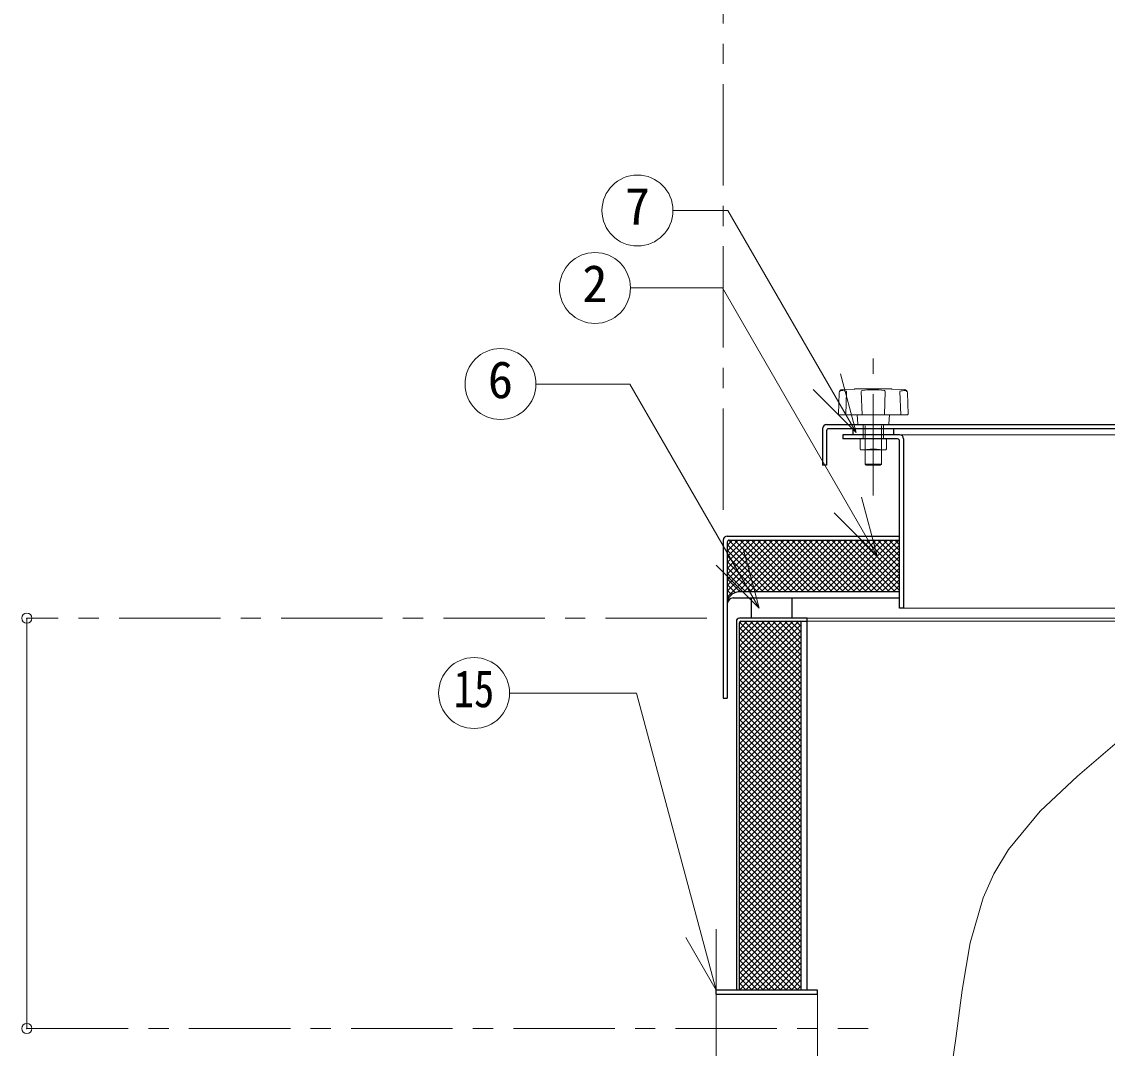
# Model space of a CAD drawing. Units: millimetres at full size, sheet at 1:10; details may follow other scales. Extents: x -2123 to 1927, y -1358 to 1452.
# Drawn here: x -750 to -215, y -346 to 161 of the extents above; entities that cross this region are included whole.
import ezdxf
from ezdxf.enums import TextEntityAlignment as Align

# ---------------------------------------------------------------- set-up
doc = ezdxf.new("R2010")
doc.units = ezdxf.units.MM
doc.header["$LTSCALE"] = 10
doc.header["$PDMODE"] = 32
doc.header["$PDSIZE"] = 5
doc.linetypes.add('CHAIN1', pattern=[8, 5, -1, 1, -1])
doc.linetypes.add('DASHED1', pattern=[1.8, 1.2, -0.6])
doc.layers.add('0-0', color=7, linetype='Continuous', lineweight=18)
doc.styles.add('ＭＳ ゴシック', font='')
doc.styles.get('ＭＳ ゴシック').set_extended_font_data('MS Gothic')

msp = doc.modelspace()

# ---------------------------------------------------------------- linework, layer by layer
at = {"layer": '0-0', "color": 4, "linetype": 'CHAIN1', "lineweight": 9}
for p, q in [((-404.3, -80.09), (-404.3, 206.91)), ((-330.3, -73.09), (-330.3, -5.49)), ((-412.3, -133.59), (-747.8, -133.59)), ((-747.8, -336.09), (-332.8, -336.09))]:
    msp.add_line(p, q, dxfattribs=at)
at = {"layer": '0-0'}
for p, q in [((-404.61, 29.37), (-450.05, 29.37)), ((-328.32, -102.77), (-404.61, 29.37)), ((-338.73, -41.93), (-346.49, -12.95)), ((-450.39, -18.05), (-496.65, -18.05)), ((-386.54, -128.63), (-450.39, -18.05)), ((-338.73, -41.93), (-359.94, -20.72)), ((-328.32, -102.77), (-336.08, -73.79)), ((-328.32, -102.77), (-349.53, -81.55)), ((-386.54, -128.63), (-394.31, -99.66)), ((-386.54, -128.63), (-407.76, -107.42)), ((-447.04, -170.52), (-509.66, -170.52)), ((-407.75, -317.13), (-447.04, -170.52)), ((-407.75, -317.13), (-407.75, -287.13)), ((-407.75, -317.13), (-422.75, -291.15)), ((-407.8, -319.09), (-407.8, -353.09)), ((-357.8, -319.09), (-357.8, -353.09))]:
    msp.add_line(p, q, dxfattribs=at)
at = {"layer": '0-0', "color": 4, "lineweight": 9}
for p, q in [((-339.71, -20.5), (-345.62, -20.81)), ((-321.31, -20.49), (-339.29, -20.49)), ((-320.89, -20.5), (-314.98, -20.81)), ((-347.47, -32.87), (-347.13, -22.36)), ((-343.85, -33.29), (-343.46, -21.65)), ((-335.78, -33.29), (-336.17, -21.65)), ((-324.82, -33.29), (-324.43, -21.65)), ((-316.75, -33.29), (-317.14, -21.65)), ((-313.13, -32.87), (-313.47, -22.36)), ((-347.07, -33.29), (-313.53, -33.29)), ((-337.93, -37.72), (-338.3, -33.29)), ((-322.67, -37.72), (-322.3, -33.29)), ((-336.8, -45.39), (-336.8, -50.09)), ((-330.3, -45.39), (-330.3, -50.09)), ((-323.8, -45.39), (-323.8, -50.09)), ((-131.23, -43.09), (-317.3, -43.09)), ((-334.3, -50.59), (-334.3, -57.59)), ((-326.3, -50.59), (-326.3, -57.59)), ((-324.05, -50.59), (-323.8, -50.09)), ((-333.8, -58.09), (-334.3, -57.59)), ((-326.3, -57.59), (-334.3, -57.59)), ((-333.8, -58.09), (-326.8, -58.09)), ((-326.3, -57.59), (-326.8, -58.09)), ((-402.3, -123.16), (-374.23, -95.09)), ((-402.3, -120.33), (-377.06, -95.09)), ((-402.3, -117.5), (-379.89, -95.09)), ((-402.3, -114.67), (-382.72, -95.09)), ((-402.3, -111.84), (-385.54, -95.09)), ((-402.3, -109.02), (-388.37, -95.09)), ((-402.3, -106.19), (-391.2, -95.09)), ((-402.3, -103.36), (-394.03, -95.09)), ((-402.3, -100.53), (-396.86, -95.09)), ((-402.3, -97.7), (-399.69, -95.09)), ((-401.55, -95.12), (-376.09, -120.59)), ((-398.76, -95.09), (-373.26, -120.59)), ((-396.94, -120.62), (-371.4, -95.09)), ((-395.93, -95.09), (-370.43, -120.59)), ((-394.07, -120.59), (-368.57, -95.09)), ((-393.1, -95.09), (-367.6, -120.59)), ((-391.25, -120.59), (-365.75, -95.09)), ((-390.27, -95.09), (-364.77, -120.59)), ((-388.42, -120.59), (-362.92, -95.09)), ((-387.44, -95.09), (-361.94, -120.59)), ((-385.59, -120.59), (-360.09, -95.09)), ((-384.62, -95.09), (-359.12, -120.59)), ((-382.76, -120.59), (-357.26, -95.09)), ((-381.79, -95.09), (-356.29, -120.59)), ((-379.93, -120.59), (-354.43, -95.09)), ((-378.96, -95.09), (-353.46, -120.59)), ((-377.1, -120.59), (-351.6, -95.09)), ((-376.13, -95.09), (-350.63, -120.59)), ((-374.27, -120.59), (-348.77, -95.09)), ((-373.3, -95.09), (-347.8, -120.59)), ((-371.45, -120.59), (-345.95, -95.09)), ((-370.47, -95.09), (-344.97, -120.59)), ((-368.62, -120.59), (-343.12, -95.09)), ((-367.65, -95.09), (-342.15, -120.59)), ((-365.79, -120.59), (-340.29, -95.09)), ((-364.82, -95.09), (-339.32, -120.59)), ((-362.96, -120.59), (-337.46, -95.09)), ((-361.99, -95.09), (-336.49, -120.59)), ((-360.13, -120.59), (-334.63, -95.09)), ((-359.16, -95.09), (-333.66, -120.59)), ((-357.3, -120.59), (-331.8, -95.09)), ((-356.33, -95.09), (-330.83, -120.59)), ((-354.48, -120.59), (-328.98, -95.09)), ((-353.5, -95.09), (-328, -120.59)), ((-351.65, -120.59), (-326.15, -95.09)), ((-350.68, -95.09), (-325.18, -120.59)), ((-348.82, -120.59), (-323.32, -95.09)), ((-347.85, -95.09), (-322.35, -120.59)), ((-345.99, -120.59), (-320.49, -95.09)), ((-345.02, -95.09), (-319.52, -120.59)), ((-343.16, -120.59), (-317.66, -95.09)), ((-342.19, -95.09), (-317.3, -119.98)), ((-339.36, -95.09), (-317.3, -117.15)), ((-336.53, -95.09), (-317.3, -114.32)), ((-333.7, -95.09), (-317.3, -111.49)), ((-330.88, -95.09), (-317.3, -108.66)), ((-328.05, -95.09), (-317.3, -105.83)), ((-325.22, -95.09), (-317.3, -103)), ((-322.39, -95.09), (-317.3, -100.18)), ((-319.56, -95.09), (-317.3, -97.35)), ((-402.3, -97.2), (-378.92, -120.59)), ((-402.3, -100.03), (-381.74, -120.59)), ((-340.33, -120.59), (-317.3, -97.55)), ((-337.51, -120.59), (-317.3, -100.38)), ((-402.3, -102.86), (-384.57, -120.59)), ((-402.3, -105.69), (-387.4, -120.59)), ((-334.68, -120.59), (-317.3, -103.21)), ((-331.85, -120.59), (-317.3, -106.04)), ((-402.3, -108.51), (-390.23, -120.59)), ((-402.3, -111.34), (-393.06, -120.59)), ((-329.02, -120.59), (-317.3, -108.87)), ((-326.19, -120.59), (-317.3, -111.7)), ((-402.3, -114.17), (-395.89, -120.59)), ((-402.3, -117), (-398.35, -120.95)), ((-323.36, -120.59), (-317.3, -114.52)), ((-320.53, -120.59), (-317.3, -117.35)), ((-402.3, -119.83), (-400.15, -121.98)), ((-402.3, -122.66), (-401.45, -123.51)), ((-317.71, -120.59), (-317.3, -120.18)), ((-402.3, -125.49), (-402.21, -125.57)), ((-402.3, -125.99), (-402.27, -125.95)), ((-747.8, -133.59), (-747.8, -336.09)), ((-362.8, -133.59), (-154.49, -133.59)), ((-315.3, -128.59), (-152.17, -128.59)), ((-396.3, -164.44), (-366.95, -135.09)), ((-396.3, -161.61), (-369.77, -135.09)), ((-396.3, -158.78), (-372.6, -135.09)), ((-396.3, -155.96), (-375.43, -135.09)), ((-396.3, -136.16), (-395.23, -135.09)), ((-396.3, -138.99), (-392.4, -135.09)), ((-396.3, -141.81), (-389.57, -135.09)), ((-396.3, -144.64), (-386.75, -135.09)), ((-396.3, -147.47), (-383.92, -135.09)), ((-396.3, -150.3), (-381.09, -135.09)), ((-396.3, -153.13), (-378.26, -135.09)), ((-396.3, -167.27), (-365.8, -136.77)), ((-396.3, -138.34), (-365.8, -168.84)), ((-396.25, -135.57), (-365.8, -166.01)), ((-393.9, -135.09), (-365.8, -163.19)), ((-391.07, -135.09), (-365.8, -160.36)), ((-388.24, -135.09), (-365.8, -157.53)), ((-385.42, -135.09), (-365.8, -154.7)), ((-382.59, -135.09), (-365.8, -151.87)), ((-379.76, -135.09), (-365.8, -149.04)), ((-376.93, -135.09), (-365.8, -146.22)), ((-374.1, -135.09), (-365.8, -143.39)), ((-371.27, -135.09), (-365.8, -140.56)), ((-368.44, -135.09), (-365.8, -137.73)), ((-362.8, -135.09), (-155.19, -135.09)), ((-396.3, -170.1), (-365.8, -139.6)), ((-396.3, -141.17), (-365.8, -171.67)), ((-396.3, -172.93), (-365.8, -142.43)), ((-396.3, -144), (-365.8, -174.5)), ((-396.3, -175.76), (-365.8, -145.26)), ((-396.3, -146.83), (-365.8, -177.33)), ((-396.3, -178.58), (-365.8, -148.08)), ((-396.3, -149.66), (-365.8, -180.16)), ((-396.3, -181.41), (-365.8, -150.91)), ((-396.3, -152.49), (-365.8, -182.99)), ((-396.3, -184.24), (-365.8, -153.74)), ((-396.3, -155.31), (-365.8, -185.81)), ((-396.3, -187.07), (-365.8, -156.57)), ((-396.3, -158.14), (-365.8, -188.64)), ((-396.3, -189.9), (-365.8, -159.4)), ((-396.3, -160.97), (-365.8, -191.47)), ((-396.3, -192.73), (-365.8, -162.23)), ((-396.3, -163.8), (-365.8, -194.3)), ((-396.3, -195.55), (-365.8, -165.05)), ((-396.3, -166.63), (-365.8, -197.13)), ((-396.3, -198.38), (-365.8, -167.88)), ((-396.3, -169.46), (-365.8, -199.96)), ((-396.3, -201.21), (-365.8, -170.71)), ((-396.3, -172.28), (-365.8, -202.78)), ((-396.3, -204.04), (-365.8, -173.54)), ((-396.3, -175.11), (-365.8, -205.61)), ((-396.3, -206.87), (-365.8, -176.37)), ((-396.3, -177.94), (-365.8, -208.44)), ((-396.3, -209.7), (-365.8, -179.2)), ((-396.3, -180.77), (-365.8, -211.27)), ((-396.3, -212.52), (-365.8, -182.02)), ((-396.3, -183.6), (-365.8, -214.1)), ((-396.3, -215.35), (-365.8, -184.85)), ((-396.3, -186.43), (-365.8, -216.93)), ((-396.3, -218.18), (-365.8, -187.68)), ((-396.3, -189.25), (-365.8, -219.75)), ((-396.3, -221.01), (-365.8, -190.51)), ((-396.3, -192.08), (-365.8, -222.58)), ((-396.3, -223.84), (-365.8, -193.34)), ((-396.3, -194.91), (-365.8, -225.41)), ((-396.3, -226.67), (-365.8, -196.17)), ((-396.3, -197.74), (-365.8, -228.24)), ((-396.3, -229.5), (-365.8, -199)), ((-396.3, -200.57), (-365.8, -231.07)), ((-396.3, -232.32), (-365.8, -201.82)), ((-396.3, -203.4), (-365.8, -233.9)), ((-396.3, -235.15), (-365.8, -204.65)), ((-396.3, -206.23), (-365.8, -236.73)), ((-396.3, -237.98), (-365.8, -207.48)), ((-396.3, -209.05), (-365.8, -239.55)), ((-396.3, -240.81), (-365.8, -210.31)), ((-396.3, -211.88), (-365.8, -242.38)), ((-396.3, -243.64), (-365.8, -213.14)), ((-396.3, -214.71), (-365.8, -245.21)), ((-396.3, -246.47), (-365.8, -215.97)), ((-396.3, -217.54), (-365.8, -248.04)), ((-396.3, -249.29), (-365.8, -218.79)), ((-396.3, -220.37), (-365.8, -250.87)), ((-396.3, -252.12), (-365.8, -221.62)), ((-396.3, -223.2), (-365.8, -253.7)), ((-396.3, -254.95), (-365.8, -224.45)), ((-396.3, -226.02), (-365.8, -256.52)), ((-396.3, -257.78), (-365.8, -227.28)), ((-396.3, -228.85), (-365.8, -259.35)), ((-396.3, -260.61), (-365.8, -230.11)), ((-396.3, -231.68), (-365.8, -262.18)), ((-396.3, -263.44), (-365.8, -232.94)), ((-396.3, -234.51), (-365.8, -265.01)), ((-396.3, -266.27), (-365.8, -235.77)), ((-396.3, -237.34), (-365.8, -267.84)), ((-396.3, -269.09), (-365.8, -238.59)), ((-396.3, -240.17), (-365.8, -270.67)), ((-396.3, -271.92), (-365.8, -241.42)), ((-396.3, -242.99), (-365.8, -273.49)), ((-396.3, -274.75), (-365.8, -244.25)), ((-396.3, -245.82), (-365.8, -276.32)), ((-396.3, -277.58), (-365.8, -247.08)), ((-396.3, -248.65), (-365.8, -279.15)), ((-396.3, -280.41), (-365.8, -249.91)), ((-396.3, -251.48), (-365.8, -281.98)), ((-396.3, -283.24), (-365.8, -252.74)), ((-396.3, -254.31), (-365.8, -284.81)), ((-396.3, -286.06), (-365.8, -255.56)), ((-396.3, -257.14), (-365.8, -287.64)), ((-396.3, -288.89), (-365.8, -258.39)), ((-396.3, -259.97), (-365.8, -290.47)), ((-396.3, -291.72), (-365.8, -261.22)), ((-396.3, -262.79), (-365.8, -293.29)), ((-396.3, -294.55), (-365.8, -264.05)), ((-396.3, -265.62), (-365.8, -296.12)), ((-396.3, -297.38), (-365.8, -266.88)), ((-396.3, -268.45), (-365.8, -298.95)), ((-396.3, -300.21), (-365.8, -269.71)), ((-396.3, -271.28), (-365.8, -301.78)), ((-396.3, -303.03), (-365.8, -272.53)), ((-396.3, -274.11), (-365.8, -304.61)), ((-396.3, -305.86), (-365.8, -275.36)), ((-396.3, -276.94), (-365.8, -307.44)), ((-396.3, -308.69), (-365.8, -278.19)), ((-396.3, -279.76), (-365.8, -310.26)), ((-396.3, -311.52), (-365.8, -281.02)), ((-396.3, -282.59), (-365.8, -313.09)), ((-396.3, -314.35), (-365.8, -283.85)), ((-396.3, -285.42), (-365.8, -315.92)), ((-396.3, -288.25), (-367.46, -317.09)), ((-396.21, -317.09), (-365.8, -286.68)), ((-396.3, -291.08), (-370.29, -317.09)), ((-396.3, -293.91), (-373.12, -317.09)), ((-393.38, -317.09), (-365.8, -289.51)), ((-390.55, -317.09), (-365.8, -292.33)), ((-396.3, -296.73), (-375.95, -317.09)), ((-396.3, -299.56), (-378.78, -317.09)), ((-387.73, -317.09), (-365.8, -295.16)), ((-384.9, -317.09), (-365.8, -297.99)), ((-396.3, -302.39), (-381.61, -317.09)), ((-382.07, -317.09), (-365.8, -300.82)), ((-379.24, -317.09), (-365.8, -303.65)), ((-396.3, -305.22), (-384.43, -317.09)), ((-396.3, -308.05), (-387.26, -317.09)), ((-376.41, -317.09), (-365.8, -306.48)), ((-373.58, -317.09), (-365.8, -309.3)), ((-396.3, -310.88), (-390.09, -317.09)), ((-396.3, -313.71), (-392.92, -317.09)), ((-370.76, -317.09), (-365.8, -312.13)), ((-367.93, -317.09), (-365.8, -314.96)), ((-396.3, -316.53), (-395.75, -317.09))]:
    msp.add_line(p, q, dxfattribs=at)
at = {"layer": '0-0', "color": 5, "lineweight": 25}
for p, q in [((-355.3, -40.09), (-355.3, -58.09)), ((-353.3, -38.09), (-130.68, -38.09)), ((-130.9, -40.09), (-352.3, -40.09)), ((-340.3, -40.09), (-340.3, -43.09)), ((-320.3, -40.09), (-320.3, -43.09)), ((-317.3, -43.09), (-345.3, -43.09)), ((-345.3, -43.09), (-345.3, -45.09)), ((-318.3, -45.09), (-345.3, -45.09)), ((-317.3, -128.59), (-317.3, -46.09)), ((-315.3, -45.09), (-315.3, -128.59)), ((-404.3, -95.09), (-404.3, -173.09)), ((-402.3, -93.09), (-317.3, -93.09)), ((-402.3, -96.09), (-402.3, -173.09)), ((-401.3, -95.09), (-317.3, -95.09)), ((-317.3, -120.59), (-396.3, -120.59)), ((-399.3, -123.59), (-317.3, -123.59)), ((-390.3, -133.59), (-390.3, -123.59)), ((-370.3, -133.59), (-370.3, -123.59)), ((-315.3, -128.59), (-317.3, -128.59)), ((-397.8, -135.09), (-397.8, -317.09)), ((-396.3, -317.09), (-396.3, -135.84)), ((-395.55, -135.09), (-362.8, -135.09)), ((-365.8, -317.09), (-365.8, -135.09)), ((-404.3, -173.09), (-402.3, -173.09)), ((-357.8, -317.09), (-407.8, -317.09)), ((-407.8, -319.09), (-407.8, -317.09)), ((-407.8, -319.09), (-357.8, -319.09)), ((-357.8, -319.09), (-357.8, -317.09))]:
    msp.add_line(p, q, dxfattribs=at)
at = {"layer": '0-0', "color": 4, "linetype": 'DASHED1', "lineweight": 9}
for p, q in [((-335.3, -45.09), (-335.3, -38.09)), ((-334.3, -50.59), (-334.3, -38.09)), ((-326.3, -50.59), (-326.3, -38.09)), ((-325.3, -45.09), (-325.3, -38.09))]:
    msp.add_line(p, q, dxfattribs=at)
at = {"layer": '0-0'}
for points in [[(-338.73, -41.93), (-401.96, 67.58), (-429.08, 67.58)], [(-209.91, -194.81), (-229.55, -211.52), (-247.92, -228.9), (-263.55, -247.77), (-270.77, -259.72), (-276.05, -271.67), (-282.42, -293.76), (-286.48, -317.1), (-289.58, -340.96), (-293.08, -364.6), (-298.33, -387.3), (-302.71, -399.75), (-308.03, -410.98), (-319.68, -429.01), (-333.95, -445.62), (-350.27, -461.12), (-368.06, -475.82), (-386.77, -490.03), (-397.8, -498.17)]]:
    msp.add_lwpolyline(points, dxfattribs=at)
at = {"layer": '0-0', "color": 5, "lineweight": 25}
for points in [[(-353.3, -41.09), (-353.3, -58.09), (-355.3, -58.09)], [(-362.8, -317.09), (-362.8, -133.59), (-396.3, -133.59)]]:
    msp.add_lwpolyline(points, dxfattribs=at)
at = {"layer": '0-0', "color": 4, "lineweight": 9}
msp.add_lwpolyline([(-324.05, -50.59), (-336.55, -50.59), (-336.8, -50.09)], dxfattribs=at)
at = {"layer": '0-0'}
for centre in [(-446.58, 67.58), (-467.55, 29.37), (-514.15, -18.05), (-527.16, -170.52)]:
    msp.add_circle(centre, 17.5, dxfattribs=at)
at = {"layer": '0-0', "color": 4, "lineweight": 9}
for centre, radius, start, end in [((-345.53, -22.41), 1.6, 93.0191, 178.1541), ((-345.91, -22.94), 1.66, 93.0276, 128.733), ((-345.84, -29.25), 7.97, 72.62, 91.0906), ((-339.29, -28.49), 8, 90, 93.0191), ((-335.77, -21.64), 0.4, 97.2987, 181.9092), ((-330.3, -64.36), 43.47, 82.7013, 97.2987), ((-324.83, -21.64), 0.4, 358.0908, 82.7013), ((-321.31, -28.49), 8, 86.9809, 90), ((-314.76, -29.25), 7.97, 88.9094, 107.38), ((-315.07, -22.41), 1.6, 1.8458, 86.9809), ((-314.7, -22.94), 1.66, 51.267, 86.9724), ((-347.07, -32.89), 0.4, 178.1541, 270), ((-313.53, -32.89), 0.4, 270, 1.8458), ((-337.53, -37.69), 0.4, 184.7636, 270), ((-323.07, -37.69), 0.4, 270, 355.2364), ((-336.5, -45.39), 0.3, 90, 180), ((-330.6, -45.39), 0.3, 0, 90), ((-330, -45.39), 0.3, 90, 180), ((-324.1, -45.39), 0.3, 0, 90), ((-340.48, 37.86), 88.54, 272.5447, 276.6031), ((-320.12, 37.86), 88.54, 263.3969, 267.4553)]:
    msp.add_arc(centre, radius, start, end, dxfattribs=at)
at = {"layer": '0-0', "color": 5, "lineweight": 25}
for centre, radius, start, end in [((-353.3, -40.09), 2, 90, 180), ((-352.3, -41.09), 1, 90, 180), ((-318.3, -46.09), 1, 0, 90), ((-317.3, -45.09), 2, 0, 90), ((-402.3, -95.09), 2, 90, 180), ((-401.3, -96.09), 1, 90, 180), ((-396.3, -126.59), 6, 90, 180), ((-399.3, -126.59), 3, 90, 180), ((-396.3, -135.09), 1.5, 90, 180), ((-395.55, -135.84), 0.75, 90, 180)]:
    msp.add_arc(centre, radius, start, end, dxfattribs=at)
at = {"layer": '0-0', "color": 1}
for p in [(-747.8, -133.59), (-747.8, -336.09)]:
    msp.add_point(p, dxfattribs=at)

# ---------------------------------------------------------------- texts
at = {"layer": '0-0', "style": 'ＭＳ ゴシック'}
for s, p in [('7', (-452.83, 55.08)), ('2', (-473.8, 16.87)), ('6', (-520.4, -30.55))]:
    msp.add_text(s, height=18.33, dxfattribs=at).set_placement(p, align=Align.BOTTOM_LEFT)
at = {"layer": '0-0', "style": 'ＭＳ ゴシック', "width": 0.8}
msp.add_text('15', height=18.33, dxfattribs=at).set_placement((-537.16, -183.02), align=Align.BOTTOM_LEFT)

doc.saveas('drawing.dxf')
